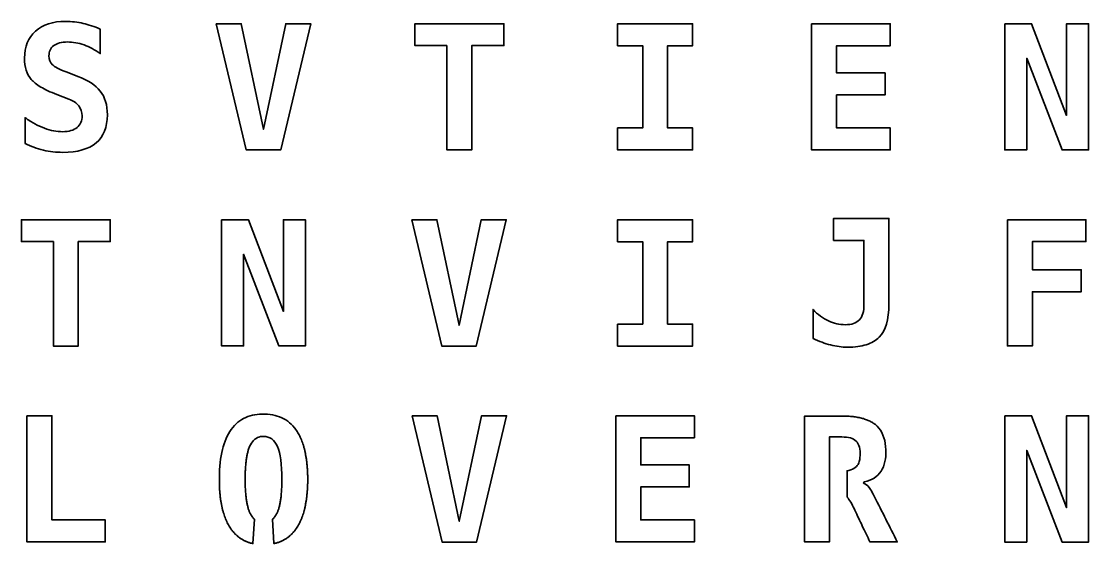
# Model space of a CAD drawing. Header units: inches. Extents: x 0 to 250, y -252 to 91.
# Drawn here: x 140.4 to 249.3, y -91.5 to -38.3 of the extents above; entities that cross this region are included whole.
import ezdxf

# ---------------------------------------------------------------- set-up
doc = ezdxf.new("R2010")
doc.units = ezdxf.units.IN
doc.header["$MEASUREMENT"] = 0
doc.layers.add('01_SNIJLIJNEN', color=7, linetype='Continuous')

# ---------------------------------------------------------------- blocks, each defined once
blk = doc.blocks.new('block 5')
at = {"layer": '01_SNIJLIJNEN', "color": 250, "lineweight": 35, "true_color": 0x1d1d1b}
for points in [[(160.29, -38.53), (162.84, -38.53), (165.1, -49.27), (167.37, -38.53), (169.92, -38.53), (166.87, -51.39), (163.34, -51.39), (160.29, -38.53)], [(183.81, -40.75), (180.55, -40.75), (180.55, -38.53), (189.62, -38.53), (189.62, -40.75), (186.35, -40.75), (186.35, -51.39), (183.81, -51.39), (183.81, -40.75)], [(201.22, -49.15), (203.78, -49.15), (203.78, -40.77), (201.22, -40.77), (201.22, -38.53), (208.87, -38.53), (208.87, -40.77), (206.32, -40.77), (206.32, -49.15), (208.87, -49.15), (208.87, -51.39), (201.22, -51.39), (201.22, -49.15)], [(221.01, -38.53), (229.02, -38.53), (229.02, -40.77), (223.55, -40.77), (223.55, -43.54), (228.5, -43.54), (228.5, -45.78), (223.55, -45.78), (223.55, -49.15), (229.02, -49.15), (229.02, -51.39), (221.01, -51.39), (221.01, -38.53)], [(240.71, -38.53), (243.44, -38.53), (247.02, -47.87), (247.02, -38.53), (249.26, -38.53), (249.26, -51.39), (246.55, -51.39), (242.95, -42.04), (242.95, -51.39), (240.71, -51.39), (240.71, -38.53)], [(160.83, -58.49), (163.56, -58.49), (167.14, -67.84), (167.14, -58.49), (169.38, -58.49), (169.38, -71.35), (166.67, -71.35), (163.07, -62.01), (163.07, -71.35), (160.83, -71.35), (160.83, -58.49)], [(180.23, -58.5), (182.79, -58.5), (185.05, -69.24), (187.31, -58.5), (189.87, -58.5), (186.81, -71.36), (183.29, -71.36), (180.23, -58.5)], [(201.22, -69.12), (203.78, -69.12), (203.78, -60.74), (201.22, -60.74), (201.22, -58.5), (208.87, -58.5), (208.87, -60.74), (206.32, -60.74), (206.32, -69.12), (208.87, -69.12), (208.87, -71.36), (201.22, -71.36), (201.22, -69.12)], [(240.98, -58.49), (248.99, -58.49), (248.99, -60.73), (243.52, -60.73), (243.52, -63.59), (248.5, -63.59), (248.5, -65.83), (243.52, -65.83), (243.52, -71.35), (240.98, -71.35), (240.98, -58.49)], [(180.26, -78.47), (182.81, -78.47), (185.07, -89.21), (187.34, -78.47), (189.89, -78.47), (186.84, -91.33), (183.31, -91.33), (180.26, -78.47)], [(201.04, -78.46), (209.05, -78.46), (209.05, -80.7), (203.58, -80.7), (203.58, -83.48), (208.53, -83.48), (208.53, -85.71), (203.58, -85.71), (203.58, -89.08), (209.05, -89.08), (209.05, -91.32), (201.04, -91.32), (201.04, -78.46)], [(240.71, -78.47), (243.44, -78.47), (247.02, -87.82), (247.02, -78.47), (249.26, -78.47), (249.26, -91.33), (246.55, -91.33), (242.95, -81.99), (242.95, -91.33), (240.71, -91.33), (240.71, -78.47)]]:
    blk.add_lwpolyline(points, dxfattribs=at)
for points, knots in [([(224.72, -71.48), (224.39, -71.48), (224.08, -71.46), (223.81, -71.42), (223.53, -71.38), (223.24, -71.33), (222.95, -71.25), (222.65, -71.18), (222.36, -71.09), (222.07, -70.98), (221.77, -70.87), (221.47, -70.74), (221.15, -70.59), (221.15, -70.59), (221.15, -67.64), (221.15, -67.64), (221.39, -67.9), (221.65, -68.13), (221.91, -68.31), (222.18, -68.5), (222.45, -68.67), (222.73, -68.8), (223.28, -69.06), (223.85, -69.19), (224.43, -69.19), (225.09, -69.19), (225.57, -69.03), (225.88, -68.69), (226.19, -68.36), (226.35, -67.83), (226.35, -67.1), (226.35, -67.1), (226.35, -60.61), (226.35, -60.61), (226.35, -60.61), (223.24, -60.61), (223.24, -60.61), (223.24, -60.61), (223.24, -58.37), (223.24, -58.37), (223.24, -58.37), (228.89, -58.37), (228.89, -58.37), (228.89, -58.37), (228.89, -67.1), (228.89, -67.1), (228.89, -68.67), (228.56, -69.79), (227.91, -70.46), (227.57, -70.8), (227.13, -71.06), (226.58, -71.23), (226.04, -71.39), (225.41, -71.48), (224.72, -71.48)], [0, 0, 0, 0, 1, 1, 1, 2, 2, 2, 3, 3, 3, 4, 4, 4, 5, 5, 5, 6, 6, 6, 7, 7, 7, 8, 8, 8, 9, 9, 9, 10, 10, 10, 11, 11, 11, 12, 12, 12, 13, 13, 13, 14, 14, 14, 15, 15, 15, 16, 16, 16, 17, 17, 17, 18, 18, 18, 18]), ([(164.17, -88.99), (164.15, -88.97), (164.12, -88.94), (164.09, -88.92), (164.07, -88.89), (164.04, -88.86), (164.01, -88.83), (163.99, -88.8), (163.96, -88.77), (163.94, -88.74), (163.92, -88.71), (163.89, -88.67), (163.87, -88.64), (163.85, -88.6), (163.82, -88.56), (163.8, -88.53), (163.78, -88.49), (163.76, -88.45), (163.74, -88.41), (163.72, -88.37), (163.7, -88.33), (163.68, -88.28), (163.66, -88.24), (163.65, -88.2), (163.63, -88.15), (163.61, -88.1), (163.59, -88.06), (163.58, -88.01), (163.56, -87.96), (163.55, -87.91), (163.53, -87.85), (163.52, -87.8), (163.5, -87.75), (163.49, -87.69), (163.47, -87.63), (163.46, -87.58), (163.45, -87.52), (163.43, -87.46), (163.42, -87.4), (163.41, -87.33), (163.4, -87.27), (163.39, -87.21), (163.38, -87.14), (163.37, -87.07), (163.36, -87.01), (163.35, -86.94), (163.34, -86.87), (163.33, -86.8), (163.32, -86.72), (163.31, -86.65), (163.31, -86.57), (163.3, -86.5), (163.29, -86.42), (163.29, -86.34), (163.28, -86.26), (163.27, -86.18), (163.27, -86.1), (163.26, -86.02), (163.26, -85.94), (163.26, -85.85), (163.25, -85.77), (163.25, -85.68), (163.25, -85.59), (163.24, -85.5), (163.24, -85.41), (163.24, -85.32), (163.24, -85.23), (163.24, -85.13), (163.24, -85.04), (163.24, -84.94), (163.24, -84.84), (163.24, -84.75), (163.24, -84.66), (163.24, -84.56), (163.24, -84.47), (163.24, -84.38), (163.25, -84.29), (163.25, -84.21), (163.25, -84.12), (163.26, -84.03), (163.26, -83.95), (163.26, -83.87), (163.27, -83.78), (163.27, -83.7), (163.28, -83.62), (163.29, -83.54), (163.29, -83.47), (163.3, -83.39), (163.31, -83.31), (163.31, -83.24), (163.32, -83.17), (163.33, -83.09), (163.34, -83.02), (163.35, -82.95), (163.36, -82.88), (163.37, -82.82), (163.38, -82.75), (163.39, -82.68), (163.4, -82.62), (163.41, -82.56), (163.42, -82.49), (163.43, -82.43), (163.45, -82.37), (163.46, -82.31), (163.47, -82.26), (163.49, -82.2), (163.5, -82.14), (163.52, -82.09), (163.53, -82.04), (163.55, -81.98), (163.56, -81.93), (163.58, -81.88), (163.58, -81.88), (163.68, -81.61), (163.68, -81.61), (163.68, -81.61), (163.77, -81.42), (163.77, -81.42), (163.77, -81.42), (163.87, -81.26), (163.87, -81.26), (163.87, -81.26), (163.97, -81.11), (163.97, -81.11), (163.97, -81.11), (164.09, -80.98), (164.09, -80.98), (164.09, -80.98), (164.21, -80.86), (164.21, -80.86), (164.21, -80.86), (164.34, -80.77), (164.34, -80.77), (164.34, -80.77), (164.48, -80.69), (164.48, -80.69), (164.48, -80.69), (164.63, -80.63), (164.63, -80.63), (164.63, -80.63), (164.8, -80.59), (164.8, -80.59), (164.8, -80.59), (164.98, -80.57), (164.98, -80.57), (164.98, -80.57), (165.1, -80.57), (165.1, -80.57), (165.1, -80.57), (165.34, -80.58), (165.34, -80.58), (165.34, -80.58), (165.56, -80.63), (165.56, -80.63), (165.56, -80.63), (165.76, -80.71), (165.76, -80.71), (165.76, -80.71), (165.95, -80.83), (165.95, -80.83), (165.95, -80.83), (166.12, -80.97), (166.12, -80.97), (166.12, -80.97), (166.27, -81.15), (166.27, -81.15), (166.27, -81.15), (166.41, -81.36), (166.41, -81.36), (166.41, -81.36), (166.53, -81.61), (166.53, -81.61), (166.53, -81.61), (166.63, -81.88), (166.63, -81.88), (166.63, -81.88), (166.72, -82.2), (166.72, -82.2), (166.72, -82.2), (166.8, -82.56), (166.8, -82.56), (166.8, -82.56), (166.86, -82.95), (166.86, -82.95), (166.86, -82.95), (166.91, -83.39), (166.91, -83.39), (166.91, -83.39), (166.95, -83.87), (166.95, -83.87), (166.95, -83.87), (166.97, -84.38), (166.97, -84.38), (166.97, -84.47), (166.97, -84.56), (166.97, -84.66), (166.97, -84.75), (166.97, -84.84), (166.97, -84.94), (166.97, -85.04), (166.97, -85.13), (166.97, -85.23), (166.97, -85.32), (166.97, -85.41), (166.97, -85.5), (166.96, -85.59), (166.96, -85.68), (166.96, -85.77), (166.95, -85.85), (166.95, -85.94), (166.95, -86.02), (166.94, -86.1), (166.94, -86.18), (166.93, -86.26), (166.92, -86.34), (166.92, -86.42), (166.91, -86.5), (166.9, -86.57), (166.9, -86.65), (166.89, -86.72), (166.88, -86.8), (166.87, -86.87), (166.86, -86.94), (166.85, -87.01), (166.84, -87.07), (166.83, -87.14), (166.82, -87.21), (166.81, -87.27), (166.8, -87.33), (166.79, -87.4), (166.78, -87.46), (166.76, -87.52), (166.75, -87.58), (166.74, -87.63), (166.72, -87.69), (166.71, -87.75), (166.69, -87.8), (166.68, -87.85), (166.66, -87.91), (166.65, -87.96), (166.63, -88.01), (166.62, -88.06), (166.6, -88.1), (166.58, -88.15), (166.56, -88.2), (166.55, -88.24), (166.53, -88.28), (166.51, -88.33), (166.49, -88.37), (166.47, -88.41), (166.45, -88.45), (166.43, -88.49), (166.41, -88.53), (166.39, -88.56), (166.36, -88.6), (166.34, -88.64), (166.32, -88.67), (166.29, -88.71), (166.27, -88.74), (166.25, -88.77), (166.22, -88.8), (166.2, -88.83), (166.17, -88.86), (166.14, -88.89), (166.12, -88.92), (166.09, -88.94), (166.06, -88.97), (166.03, -88.99), (166.03, -88.99), (166.17, -91.49), (166.17, -91.49), (166.21, -91.48), (166.26, -91.47), (166.3, -91.46), (166.34, -91.45), (166.38, -91.44), (166.42, -91.43), (166.46, -91.42), (166.5, -91.41), (166.54, -91.39), (166.57, -91.38), (166.61, -91.37), (166.65, -91.36), (166.69, -91.34), (166.73, -91.33), (166.76, -91.31), (166.8, -91.3), (166.84, -91.28), (166.88, -91.27), (166.91, -91.25), (166.95, -91.23), (166.98, -91.22), (167.02, -91.2), (167.05, -91.18), (167.09, -91.17), (167.12, -91.15), (167.16, -91.13), (167.19, -91.11), (167.23, -91.09), (167.26, -91.07), (167.29, -91.05), (167.33, -91.03), (167.36, -91.01), (167.39, -90.99), (167.43, -90.97), (167.46, -90.95), (167.49, -90.92), (167.52, -90.9), (167.55, -90.88), (167.58, -90.86), (167.62, -90.83), (167.65, -90.81), (167.68, -90.79), (167.71, -90.76), (167.74, -90.74), (167.77, -90.71), (167.8, -90.69), (167.83, -90.66), (167.86, -90.64), (167.88, -90.61), (167.91, -90.58), (167.94, -90.56), (167.97, -90.53), (168, -90.5), (168.02, -90.47), (168.05, -90.45), (168.08, -90.42), (168.11, -90.39), (168.13, -90.36), (168.16, -90.33), (168.18, -90.3), (168.21, -90.27), (168.24, -90.24), (168.26, -90.21), (168.29, -90.18), (168.31, -90.15), (168.34, -90.11), (168.36, -90.08), (168.38, -90.05), (168.41, -90.02), (168.43, -89.98), (168.45, -89.95), (168.48, -89.92), (168.52, -89.84), (168.57, -89.77), (168.61, -89.7), (168.66, -89.62), (168.7, -89.55), (168.74, -89.47), (168.78, -89.39), (168.82, -89.31), (168.86, -89.23), (168.9, -89.14), (168.94, -89.06), (168.97, -88.97), (169.01, -88.88), (169.04, -88.79), (169.08, -88.7), (169.11, -88.61), (169.14, -88.52), (169.17, -88.42), (169.2, -88.33), (169.23, -88.23), (169.25, -88.13), (169.28, -88.03), (169.3, -87.93), (169.33, -87.83), (169.35, -87.72), (169.37, -87.62), (169.39, -87.51), (169.41, -87.4), (169.43, -87.29), (169.45, -87.18), (169.47, -87.07), (169.49, -86.96), (169.5, -86.84), (169.52, -86.73), (169.53, -86.61), (169.54, -86.49), (169.55, -86.37), (169.56, -86.25), (169.57, -86.12), (169.58, -86), (169.59, -85.87), (169.59, -85.74), (169.6, -85.62), (169.6, -85.48), (169.61, -85.35), (169.61, -85.22), (169.61, -85.09), (169.61, -84.95), (169.61, -84.81), (169.61, -84.68), (169.61, -84.54), (169.6, -84.41), (169.6, -84.28), (169.59, -84.15), (169.59, -84.02), (169.58, -83.9), (169.57, -83.77), (169.56, -83.65), (169.55, -83.53), (169.54, -83.4), (169.53, -83.28), (169.52, -83.17), (169.5, -83.05), (169.49, -82.93), (169.47, -82.82), (169.45, -82.71), (169.43, -82.6), (169.41, -82.49), (169.39, -82.38), (169.37, -82.27), (169.35, -82.16), (169.33, -82.06), (169.3, -81.96), (169.28, -81.86), (169.25, -81.76), (169.23, -81.66), (169.2, -81.56), (169.17, -81.46), (169.14, -81.37), (169.11, -81.28), (169.08, -81.18), (169.04, -81.09), (169.01, -81), (168.97, -80.92), (168.94, -80.83), (168.9, -80.75), (168.86, -80.66), (168.82, -80.58), (168.78, -80.5), (168.74, -80.42), (168.7, -80.34), (168.66, -80.27), (168.61, -80.19), (168.57, -80.12), (168.52, -80.05), (168.48, -79.98), (168.45, -79.94), (168.43, -79.91), (168.41, -79.87), (168.41, -79.87), (168.25, -79.68), (168.25, -79.68), (168.25, -79.68), (168.1, -79.49), (168.1, -79.49), (168.1, -79.49), (167.93, -79.32), (167.93, -79.32), (167.93, -79.32), (167.75, -79.17), (167.75, -79.17), (167.75, -79.17), (167.57, -79.02), (167.57, -79.02), (167.57, -79.02), (167.37, -78.89), (167.37, -78.89), (167.37, -78.89), (167.17, -78.77), (167.17, -78.77), (167.17, -78.77), (166.96, -78.67), (166.96, -78.67), (166.96, -78.67), (166.74, -78.57), (166.74, -78.57), (166.74, -78.57), (166.51, -78.49), (166.51, -78.49), (166.51, -78.49), (166.28, -78.43), (166.28, -78.43), (166.28, -78.43), (166.03, -78.37), (166.03, -78.37), (166.03, -78.37), (165.78, -78.33), (165.78, -78.33), (165.78, -78.33), (165.51, -78.31), (165.51, -78.31), (165.51, -78.31), (165.24, -78.29), (165.24, -78.29), (165.24, -78.29), (164.97, -78.29), (164.97, -78.29), (164.97, -78.29), (164.71, -78.31), (164.71, -78.31), (164.71, -78.31), (164.46, -78.33), (164.46, -78.33), (164.46, -78.33), (164.21, -78.37), (164.21, -78.37), (164.21, -78.37), (163.98, -78.42), (163.98, -78.42), (163.98, -78.42), (163.74, -78.48), (163.74, -78.48), (163.74, -78.48), (163.52, -78.55), (163.52, -78.55), (163.52, -78.55), (163.3, -78.64), (163.3, -78.64), (163.3, -78.64), (163.08, -78.74), (163.08, -78.74), (163.08, -78.74), (162.88, -78.85), (162.88, -78.85), (162.88, -78.85), (162.68, -78.98), (162.68, -78.98), (162.68, -78.98), (162.49, -79.13), (162.49, -79.13), (162.49, -79.13), (162.31, -79.29), (162.31, -79.29), (162.31, -79.29), (162.14, -79.46), (162.14, -79.46), (162.14, -79.46), (161.97, -79.65), (161.97, -79.65), (161.97, -79.65), (161.82, -79.86), (161.82, -79.86), (161.82, -79.86), (161.67, -80.08), (161.67, -80.08), (161.67, -80.08), (161.54, -80.3), (161.54, -80.3), (161.54, -80.3), (161.41, -80.54), (161.41, -80.54), (161.41, -80.54), (161.29, -80.79), (161.29, -80.79), (161.29, -80.79), (161.19, -81.05), (161.19, -81.05), (161.19, -81.05), (161.09, -81.33), (161.09, -81.33), (161.09, -81.33), (161, -81.62), (161, -81.62), (161, -81.62), (160.92, -81.91), (160.92, -81.91), (160.92, -81.91), (160.85, -82.22), (160.85, -82.22), (160.85, -82.22), (160.79, -82.55), (160.79, -82.55), (160.79, -82.55), (160.73, -82.88), (160.73, -82.88), (160.73, -82.88), (160.69, -83.23), (160.69, -83.23), (160.69, -83.23), (160.65, -83.59), (160.65, -83.59), (160.65, -83.59), (160.63, -83.96), (160.63, -83.96), (160.63, -83.96), (160.61, -84.35), (160.61, -84.35), (160.61, -84.35), (160.6, -84.75), (160.6, -84.75), (160.6, -84.81), (160.6, -84.88), (160.6, -84.95), (160.6, -85.09), (160.6, -85.22), (160.6, -85.35), (160.61, -85.49), (160.61, -85.62), (160.62, -85.75), (160.62, -85.87), (160.63, -86), (160.64, -86.12), (160.65, -86.25), (160.66, -86.37), (160.67, -86.49), (160.68, -86.61), (160.7, -86.73), (160.71, -86.85), (160.73, -86.96), (160.74, -87.08), (160.76, -87.19), (160.78, -87.3), (160.8, -87.41), (160.82, -87.52), (160.84, -87.62), (160.86, -87.73), (160.88, -87.83), (160.91, -87.94), (160.93, -88.04), (160.96, -88.14), (160.99, -88.24), (161.02, -88.34), (161.05, -88.43), (161.07, -88.53), (161.11, -88.62), (161.14, -88.71), (161.17, -88.8), (161.21, -88.89), (161.24, -88.98), (161.28, -89.07), (161.31, -89.15), (161.35, -89.23), (161.39, -89.32), (161.43, -89.4), (161.47, -89.48), (161.52, -89.55), (161.56, -89.63), (161.6, -89.71), (161.65, -89.78), (161.69, -89.85), (161.74, -89.92), (161.76, -89.96), (161.79, -89.99), (161.81, -90.02), (161.83, -90.06), (161.86, -90.09), (161.88, -90.12), (161.91, -90.15), (161.93, -90.18), (161.95, -90.21), (161.98, -90.24), (162, -90.27), (162.03, -90.3), (162.06, -90.33), (162.08, -90.36), (162.11, -90.39), (162.13, -90.42), (162.16, -90.45), (162.19, -90.48), (162.21, -90.5), (162.24, -90.53), (162.27, -90.56), (162.3, -90.59), (162.33, -90.61), (162.35, -90.64), (162.38, -90.66), (162.41, -90.69), (162.44, -90.71), (162.47, -90.74), (162.5, -90.76), (162.53, -90.79), (162.56, -90.81), (162.59, -90.83), (162.62, -90.86), (162.65, -90.88), (162.68, -90.9), (162.72, -90.93), (162.75, -90.95), (162.78, -90.97), (162.81, -90.99), (162.84, -91.01), (162.88, -91.03), (162.91, -91.05), (162.94, -91.07), (162.98, -91.09), (163.01, -91.11), (163.04, -91.13), (163.08, -91.15), (163.11, -91.17), (163.15, -91.18), (163.18, -91.2), (163.22, -91.22), (163.25, -91.23), (163.29, -91.25), (163.32, -91.27), (163.36, -91.28), (163.4, -91.3), (163.43, -91.31), (163.47, -91.33), (163.51, -91.34), (163.55, -91.36), (163.58, -91.37), (163.62, -91.38), (163.66, -91.39), (163.7, -91.41), (163.74, -91.42), (163.78, -91.43), (163.82, -91.44), (163.86, -91.45), (163.9, -91.46), (163.94, -91.47), (163.98, -91.48), (164.02, -91.49), (164.02, -91.49), (164.17, -88.99), (164.17, -88.99)], [0, 0, 0, 0, 1, 1, 1, 2, 2, 2, 3, 3, 3, 4, 4, 4, 5, 5, 5, 6, 6, 6, 7, 7, 7, 8, 8, 8, 9, 9, 9, 10, 10, 10, 11, 11, 11, 12, 12, 12, 13, 13, 13, 14, 14, 14, 15, 15, 15, 16, 16, 16, 17, 17, 17, 18, 18, 18, 19, 19, 19, 20, 20, 20, 21, 21, 21, 22, 22, 22, 23, 23, 23, 24, 24, 24, 25, 25, 25, 26, 26, 26, 27, 27, 27, 28, 28, 28, 29, 29, 29, 30, 30, 30, 31, 31, 31, 32, 32, 32, 33, 33, 33, 34, 34, 34, 35, 35, 35, 36, 36, 36, 37, 37, 37, 38, 38, 38, 39, 39, 39, 40, 40, 40, 41, 41, 41, 42, 42, 42, 43, 43, 43, 44, 44, 44, 45, 45, 45, 46, 46, 46, 47, 47, 47, 48, 48, 48, 49, 49, 49, 50, 50, 50, 51, 51, 51, 52, 52, 52, 53, 53, 53, 54, 54, 54, 55, 55, 55, 56, 56, 56, 57, 57, 57, 58, 58, 58, 59, 59, 59, 60, 60, 60, 61, 61, 61, 62, 62, 62, 63, 63, 63, 64, 64, 64, 65, 65, 65, 66, 66, 66, 67, 67, 67, 68, 68, 68, 69, 69, 69, 70, 70, 70, 71, 71, 71, 72, 72, 72, 73, 73, 73, 74, 74, 74, 75, 75, 75, 76, 76, 76, 77, 77, 77, 78, 78, 78, 79, 79, 79, 80, 80, 80, 81, 81, 81, 82, 82, 82, 83, 83, 83, 84, 84, 84, 85, 85, 85, 86, 86, 86, 87, 87, 87, 88, 88, 88, 89, 89, 89, 90, 90, 90, 91, 91, 91, 92, 92, 92, 93, 93, 93, 94, 94, 94, 95, 95, 95, 96, 96, 96, 97, 97, 97, 98, 98, 98, 99, 99, 99, 100, 100, 100, 101, 101, 101, 102, 102, 102, 103, 103, 103, 104, 104, 104, 105, 105, 105, 106, 106, 106, 107, 107, 107, 108, 108, 108, 109, 109, 109, 110, 110, 110, 111, 111, 111, 112, 112, 112, 113, 113, 113, 114, 114, 114, 115, 115, 115, 116, 116, 116, 117, 117, 117, 118, 118, 118, 119, 119, 119, 120, 120, 120, 121, 121, 121, 122, 122, 122, 123, 123, 123, 124, 124, 124, 125, 125, 125, 126, 126, 126, 127, 127, 127, 128, 128, 128, 129, 129, 129, 130, 130, 130, 131, 131, 131, 132, 132, 132, 133, 133, 133, 134, 134, 134, 135, 135, 135, 136, 136, 136, 137, 137, 137, 138, 138, 138, 139, 139, 139, 140, 140, 140, 141, 141, 141, 142, 142, 142, 143, 143, 143, 144, 144, 144, 145, 145, 145, 146, 146, 146, 147, 147, 147, 148, 148, 148, 149, 149, 149, 150, 150, 150, 151, 151, 151, 152, 152, 152, 153, 153, 153, 154, 154, 154, 155, 155, 155, 156, 156, 156, 157, 157, 157, 158, 158, 158, 159, 159, 159, 160, 160, 160, 161, 161, 161, 162, 162, 162, 163, 163, 163, 164, 164, 164, 165, 165, 165, 166, 166, 166, 167, 167, 167, 168, 168, 168, 169, 169, 169, 170, 170, 170, 171, 171, 171, 172, 172, 172, 173, 173, 173, 174, 174, 174, 175, 175, 175, 176, 176, 176, 177, 177, 177, 178, 178, 178, 179, 179, 179, 180, 180, 180, 181, 181, 181, 182, 182, 182, 183, 183, 183, 184, 184, 184, 185, 185, 185, 186, 186, 186, 187, 187, 187, 188, 188, 188, 189, 189, 189, 190, 190, 190, 191, 191, 191, 192, 192, 192, 193, 193, 193, 194, 194, 194, 195, 195, 195, 196, 196, 196, 197, 197, 197, 198, 198, 198, 199, 199, 199, 200, 200, 200, 201, 201, 201, 202, 202, 202, 203, 203, 203, 204, 204, 204, 205, 205, 205, 206, 206, 206, 207, 207, 207, 208, 208, 208, 209, 209, 209, 210, 210, 210, 211, 211, 211, 212, 212, 212, 213, 213, 213, 214, 214, 214, 215, 215, 215, 216, 216, 216, 217, 217, 217, 218, 218, 218, 219, 219, 219, 220, 220, 220, 221, 221, 221, 222, 222, 222, 223, 223, 223, 224, 224, 224, 225, 225, 225, 226, 226, 226, 227, 227, 227, 228, 228, 228, 229, 229, 229, 230, 230, 230, 231, 231, 231, 232, 232, 232, 233, 233, 233, 234, 234, 234, 235, 235, 235, 236, 236, 236, 236]), ([(226.27, -85.31), (226.27, -85.31), (226.45, -85.39), (226.45, -85.39), (226.45, -85.39), (226.61, -85.5), (226.61, -85.5), (226.61, -85.5), (226.74, -85.61), (226.74, -85.61), (226.74, -85.61), (226.88, -85.77), (226.88, -85.77), (226.88, -85.77), (227.02, -85.97), (227.02, -85.97), (227.02, -85.97), (227.1, -86.11), (227.1, -86.11), (227.1, -86.11), (227.2, -86.27), (227.2, -86.27), (227.2, -86.27), (227.29, -86.45), (227.29, -86.45), (227.29, -86.45), (227.4, -86.65), (227.4, -86.65), (227.4, -86.65), (227.57, -86.99), (227.57, -86.99), (227.57, -86.99), (227.71, -87.28), (227.71, -87.28), (227.71, -87.28), (227.86, -87.57), (227.86, -87.57), (227.86, -87.57), (228, -87.85), (228, -87.85), (228, -87.85), (228.15, -88.14), (228.15, -88.14), (228.15, -88.14), (228.29, -88.43), (228.29, -88.43), (228.29, -88.43), (228.44, -88.72), (228.44, -88.72), (228.44, -88.72), (228.58, -89.01), (228.58, -89.01), (228.58, -89.01), (228.73, -89.3), (228.73, -89.3), (228.73, -89.3), (228.87, -89.58), (228.87, -89.58), (228.87, -89.58), (229.02, -89.87), (229.02, -89.87), (229.02, -89.87), (229.16, -90.16), (229.16, -90.16), (229.16, -90.16), (229.31, -90.45), (229.31, -90.45), (229.31, -90.45), (229.45, -90.74), (229.45, -90.74), (229.45, -90.74), (229.6, -91.03), (229.6, -91.03), (229.6, -91.03), (229.74, -91.31), (229.74, -91.31), (229.74, -91.31), (226.96, -91.31), (226.96, -91.31), (226.96, -91.31), (226.86, -91.11), (226.86, -91.11), (226.86, -91.11), (226.76, -90.91), (226.76, -90.91), (226.76, -90.91), (226.67, -90.71), (226.67, -90.71), (226.67, -90.71), (226.57, -90.5), (226.57, -90.5), (226.57, -90.5), (226.47, -90.3), (226.47, -90.3), (226.47, -90.3), (226.38, -90.1), (226.38, -90.1), (226.38, -90.1), (226.28, -89.9), (226.28, -89.9), (226.28, -89.9), (226.18, -89.69), (226.18, -89.69), (226.18, -89.69), (226.09, -89.49), (226.09, -89.49), (226.09, -89.49), (225.99, -89.29), (225.99, -89.29), (225.99, -89.29), (225.9, -89.09), (225.9, -89.09), (225.9, -89.09), (225.8, -88.88), (225.8, -88.88), (225.8, -88.88), (225.7, -88.68), (225.7, -88.68), (225.7, -88.68), (225.61, -88.48), (225.61, -88.48), (225.61, -88.48), (225.51, -88.28), (225.51, -88.28), (225.51, -88.28), (225.41, -88.08), (225.41, -88.08), (225.41, -88.08), (225.34, -87.92), (225.34, -87.92), (225.34, -87.92), (225.26, -87.75), (225.26, -87.75), (225.26, -87.75), (225.19, -87.61), (225.19, -87.61), (225.19, -87.61), (225.1, -87.43), (225.1, -87.43), (225.1, -87.43), (225, -87.27), (225, -87.27), (225, -87.27), (224.91, -87.12), (224.91, -87.12), (224.91, -87.12), (224.82, -86.99), (224.82, -86.99), (224.82, -86.99), (224.73, -86.86), (224.73, -86.86), (224.73, -86.86), (224.63, -86.75), (224.63, -86.75), (224.63, -86.75), (224.62, -84.07), (224.62, -84.07), (224.62, -84.07), (224.82, -84.04), (224.82, -84.04), (224.82, -84.04), (225.01, -83.98), (225.01, -83.98), (225.01, -83.98), (225.18, -83.92), (225.18, -83.92), (225.18, -83.92), (225.33, -83.84), (225.33, -83.84), (225.33, -83.84), (225.46, -83.75), (225.46, -83.75), (225.46, -83.75), (225.57, -83.65), (225.57, -83.65), (225.57, -83.65), (225.66, -83.54), (225.66, -83.54), (225.66, -83.54), (225.74, -83.42), (225.74, -83.42), (225.74, -83.42), (225.81, -83.27), (225.81, -83.27), (225.81, -83.27), (225.87, -83.11), (225.87, -83.11), (225.87, -83.11), (225.91, -82.93), (225.91, -82.93), (225.91, -82.93), (225.94, -82.72), (225.94, -82.72), (225.94, -82.72), (225.96, -82.52), (225.96, -82.52), (225.96, -82.52), (225.96, -82.3), (225.96, -82.3), (225.96, -82.3), (225.95, -82.08), (225.95, -82.08), (225.95, -82.08), (225.93, -81.87), (225.93, -81.87), (225.93, -81.87), (225.89, -81.68), (225.89, -81.68), (225.89, -81.68), (225.84, -81.51), (225.84, -81.51), (225.84, -81.51), (225.77, -81.36), (225.77, -81.36), (225.77, -81.36), (225.69, -81.22), (225.69, -81.22), (225.69, -81.22), (225.64, -81.16), (225.64, -81.16), (225.64, -81.16), (225.54, -81.05), (225.54, -81.05), (225.54, -81.05), (225.42, -80.95), (225.42, -80.95), (225.42, -80.95), (225.29, -80.86), (225.29, -80.86), (225.29, -80.86), (225.13, -80.79), (225.13, -80.79), (225.13, -80.79), (224.96, -80.73), (224.96, -80.73), (224.96, -80.73), (224.77, -80.68), (224.77, -80.68), (224.77, -80.68), (224.56, -80.65), (224.56, -80.65), (224.56, -80.65), (224.33, -80.63), (224.33, -80.63), (224.33, -80.63), (224.08, -80.62), (224.08, -80.62), (224.08, -80.62), (223.91, -80.62), (223.91, -80.62), (223.91, -80.62), (223.83, -80.62), (223.83, -80.62), (223.83, -80.62), (222.83, -80.62), (222.83, -80.62), (222.83, -80.62), (222.83, -84.11), (222.83, -84.11), (222.83, -84.11), (222.83, -85.18), (222.83, -85.18), (222.83, -85.18), (222.83, -86.25), (222.83, -86.25), (222.83, -86.25), (222.83, -91.31), (222.83, -91.31), (222.83, -91.31), (220.29, -91.31), (220.29, -91.31), (220.29, -91.31), (220.29, -78.49), (220.29, -78.49), (220.29, -78.49), (223.27, -78.49), (223.27, -78.49), (223.27, -78.49), (223.49, -78.49), (223.49, -78.49), (223.49, -78.49), (223.72, -78.49), (223.72, -78.49), (223.72, -78.49), (223.95, -78.49), (223.95, -78.49), (224.05, -78.49), (224.16, -78.49), (224.26, -78.49), (224.35, -78.49), (224.45, -78.5), (224.55, -78.5), (224.64, -78.51), (224.74, -78.51), (224.83, -78.52), (224.92, -78.52), (225.01, -78.53), (225.1, -78.54), (225.19, -78.55), (225.28, -78.56), (225.36, -78.57), (225.45, -78.58), (225.53, -78.6), (225.61, -78.61), (225.69, -78.62), (225.77, -78.64), (225.85, -78.65), (225.93, -78.67), (226, -78.69), (226.08, -78.71), (226.15, -78.72), (226.22, -78.74), (226.29, -78.76), (226.36, -78.79), (226.43, -78.81), (226.5, -78.83), (226.57, -78.85), (226.63, -78.88), (226.7, -78.9), (226.76, -78.93), (226.82, -78.95), (226.88, -78.98), (226.94, -79.01), (227, -79.04), (227.05, -79.07), (227.11, -79.1), (227.16, -79.13), (227.22, -79.16), (227.27, -79.19), (227.32, -79.22), (227.37, -79.26), (227.42, -79.29), (227.46, -79.33), (227.51, -79.36), (227.51, -79.36), (227.7, -79.54), (227.7, -79.54), (227.7, -79.54), (227.88, -79.73), (227.88, -79.73), (227.88, -79.73), (228.03, -79.94), (228.03, -79.94), (228.03, -79.94), (228.17, -80.18), (228.17, -80.18), (228.17, -80.18), (228.28, -80.43), (228.28, -80.43), (228.28, -80.43), (228.38, -80.7), (228.38, -80.7), (228.38, -80.7), (228.46, -80.99), (228.46, -80.99), (228.46, -80.99), (228.52, -81.29), (228.52, -81.29), (228.52, -81.29), (228.56, -81.61), (228.56, -81.61), (228.56, -81.61), (228.58, -81.94), (228.58, -81.94), (228.58, -81.94), (228.58, -82.26), (228.58, -82.26), (228.58, -82.26), (228.57, -82.6), (228.57, -82.6), (228.57, -82.6), (228.54, -82.84), (228.54, -82.84), (228.54, -82.84), (228.49, -83.14), (228.49, -83.14), (228.49, -83.14), (228.42, -83.41), (228.42, -83.41), (228.42, -83.41), (228.33, -83.66), (228.33, -83.66), (228.33, -83.66), (228.22, -83.9), (228.22, -83.9), (228.22, -83.9), (228.09, -84.12), (228.09, -84.12), (228.09, -84.12), (227.94, -84.32), (227.94, -84.32), (227.94, -84.32), (227.77, -84.5), (227.77, -84.5), (227.77, -84.5), (227.59, -84.66), (227.59, -84.66), (227.59, -84.66), (227.39, -84.81), (227.39, -84.81), (227.39, -84.81), (227.18, -84.93), (227.18, -84.93), (227.18, -84.93), (226.94, -85.04), (226.94, -85.04), (226.94, -85.04), (226.68, -85.13), (226.68, -85.13), (226.68, -85.13), (226.39, -85.2), (226.39, -85.2), (226.39, -85.2), (226.27, -85.31), (226.27, -85.31)], [0, 0, 0, 0, 1, 1, 1, 2, 2, 2, 3, 3, 3, 4, 4, 4, 5, 5, 5, 6, 6, 6, 7, 7, 7, 8, 8, 8, 9, 9, 9, 10, 10, 10, 11, 11, 11, 12, 12, 12, 13, 13, 13, 14, 14, 14, 15, 15, 15, 16, 16, 16, 17, 17, 17, 18, 18, 18, 19, 19, 19, 20, 20, 20, 21, 21, 21, 22, 22, 22, 23, 23, 23, 24, 24, 24, 25, 25, 25, 26, 26, 26, 27, 27, 27, 28, 28, 28, 29, 29, 29, 30, 30, 30, 31, 31, 31, 32, 32, 32, 33, 33, 33, 34, 34, 34, 35, 35, 35, 36, 36, 36, 37, 37, 37, 38, 38, 38, 39, 39, 39, 40, 40, 40, 41, 41, 41, 42, 42, 42, 43, 43, 43, 44, 44, 44, 45, 45, 45, 46, 46, 46, 47, 47, 47, 48, 48, 48, 49, 49, 49, 50, 50, 50, 51, 51, 51, 52, 52, 52, 53, 53, 53, 54, 54, 54, 55, 55, 55, 56, 56, 56, 57, 57, 57, 58, 58, 58, 59, 59, 59, 60, 60, 60, 61, 61, 61, 62, 62, 62, 63, 63, 63, 64, 64, 64, 65, 65, 65, 66, 66, 66, 67, 67, 67, 68, 68, 68, 69, 69, 69, 70, 70, 70, 71, 71, 71, 72, 72, 72, 73, 73, 73, 74, 74, 74, 75, 75, 75, 76, 76, 76, 77, 77, 77, 78, 78, 78, 79, 79, 79, 80, 80, 80, 81, 81, 81, 82, 82, 82, 83, 83, 83, 84, 84, 84, 85, 85, 85, 86, 86, 86, 87, 87, 87, 88, 88, 88, 89, 89, 89, 90, 90, 90, 91, 91, 91, 92, 92, 92, 93, 93, 93, 94, 94, 94, 95, 95, 95, 96, 96, 96, 97, 97, 97, 98, 98, 98, 99, 99, 99, 100, 100, 100, 101, 101, 101, 102, 102, 102, 103, 103, 103, 104, 104, 104, 105, 105, 105, 106, 106, 106, 107, 107, 107, 108, 108, 108, 109, 109, 109, 110, 110, 110, 111, 111, 111, 112, 112, 112, 113, 113, 113, 114, 114, 114, 115, 115, 115, 116, 116, 116, 117, 117, 117, 118, 118, 118, 119, 119, 119, 120, 120, 120, 121, 121, 121, 122, 122, 122, 123, 123, 123, 124, 124, 124, 125, 125, 125, 126, 126, 126, 127, 127, 127, 128, 128, 128, 129, 129, 129, 130, 130, 130, 131, 131, 131, 132, 132, 132, 133, 133, 133, 134, 134, 134, 135, 135, 135, 136, 136, 136, 137, 137, 137, 138, 138, 138, 138])]:
    blk.add_open_spline(points, degree=3, knots=knots, dxfattribs=at)
blk = doc.blocks.new('block 3')
at = {"layer": '01_SNIJLIJNEN', "color": 250, "lineweight": 35, "true_color": 0x1d1d1b}
for points in [[(143.67, -60.72), (140.41, -60.72), (140.41, -58.5), (149.48, -58.5), (149.48, -60.72), (146.21, -60.72), (146.21, -71.36), (143.67, -71.36), (143.67, -60.72)], [(140.98, -78.46), (143.52, -78.46), (143.52, -89.08), (148.96, -89.08), (148.96, -91.32), (140.98, -91.32), (140.98, -78.46)]]:
    blk.add_lwpolyline(points, dxfattribs=at)
blk.add_open_spline([(144.64, -51.63), (144.29, -51.63), (143.96, -51.61), (143.63, -51.58), (143.3, -51.54), (142.97, -51.49), (142.65, -51.41), (141.99, -51.25), (141.37, -51.02), (140.79, -50.73), (140.79, -50.73), (140.79, -48.1), (140.79, -48.1), (141.14, -48.35), (141.48, -48.56), (141.79, -48.74), (142.11, -48.91), (142.43, -49.05), (142.76, -49.18), (143.4, -49.41), (144.02, -49.53), (144.62, -49.53), (144.95, -49.53), (145.23, -49.49), (145.47, -49.42), (145.71, -49.35), (145.92, -49.24), (146.09, -49.1), (146.44, -48.82), (146.61, -48.42), (146.61, -47.91), (146.61, -47.52), (146.49, -47.18), (146.26, -46.89), (146.14, -46.74), (146, -46.61), (145.83, -46.5), (145.66, -46.39), (145.47, -46.29), (145.26, -46.21), (145.26, -46.21), (144.02, -45.74), (144.02, -45.74), (143.36, -45.49), (142.81, -45.23), (142.39, -44.98), (141.96, -44.72), (141.64, -44.46), (141.42, -44.2), (140.96, -43.67), (140.73, -42.95), (140.73, -42.04), (140.73, -40.86), (141.11, -39.95), (141.85, -39.29), (142.61, -38.62), (143.63, -38.29), (144.92, -38.29), (145.23, -38.29), (145.54, -38.31), (145.84, -38.34), (146.15, -38.38), (146.43, -38.42), (146.7, -38.49), (146.97, -38.55), (147.26, -38.63), (147.56, -38.73), (147.86, -38.83), (148.16, -38.95), (148.46, -39.09), (148.46, -39.09), (148.46, -41.57), (148.46, -41.57), (147.92, -41.19), (147.37, -40.89), (146.8, -40.69), (146.23, -40.49), (145.67, -40.39), (145.12, -40.39), (144.5, -40.39), (144.04, -40.51), (143.71, -40.76), (143.39, -41.01), (143.22, -41.36), (143.22, -41.81), (143.22, -42.17), (143.34, -42.47), (143.59, -42.7), (143.7, -42.81), (143.87, -42.93), (144.1, -43.05), (144.32, -43.17), (144.65, -43.31), (145.08, -43.47), (145.08, -43.47), (146.17, -43.89), (146.17, -43.89), (147.21, -44.28), (147.97, -44.78), (148.45, -45.39), (148.94, -46.01), (149.18, -46.82), (149.18, -47.81), (149.18, -49.08), (148.8, -50.03), (148.03, -50.67), (147.25, -51.31), (146.12, -51.63), (144.64, -51.63)], degree=3, knots=[0, 0, 0, 0, 1, 1, 1, 2, 2, 2, 3, 3, 3, 4, 4, 4, 5, 5, 5, 6, 6, 6, 7, 7, 7, 8, 8, 8, 9, 9, 9, 10, 10, 10, 11, 11, 11, 12, 12, 12, 13, 13, 13, 14, 14, 14, 15, 15, 15, 16, 16, 16, 17, 17, 17, 18, 18, 18, 19, 19, 19, 20, 20, 20, 21, 21, 21, 22, 22, 22, 23, 23, 23, 24, 24, 24, 25, 25, 25, 26, 26, 26, 27, 27, 27, 28, 28, 28, 29, 29, 29, 30, 30, 30, 31, 31, 31, 32, 32, 32, 33, 33, 33, 34, 34, 34, 35, 35, 35, 36, 36, 36, 36], dxfattribs=at)
at = {"layer": '01_SNIJLIJNEN'}
blk.add_blockref('block 5', (0, 0), dxfattribs=at)
blk = doc.blocks.new('block 2')
at = {"layer": '01_SNIJLIJNEN'}
blk.add_blockref('block 3', (0, 0), dxfattribs=at)

msp = doc.modelspace()

# ---------------------------------------------------------------- block references
at = {"layer": '01_SNIJLIJNEN'}
msp.add_blockref('block 2', (0, 0), dxfattribs=at)

doc.saveas('drawing.dxf')
